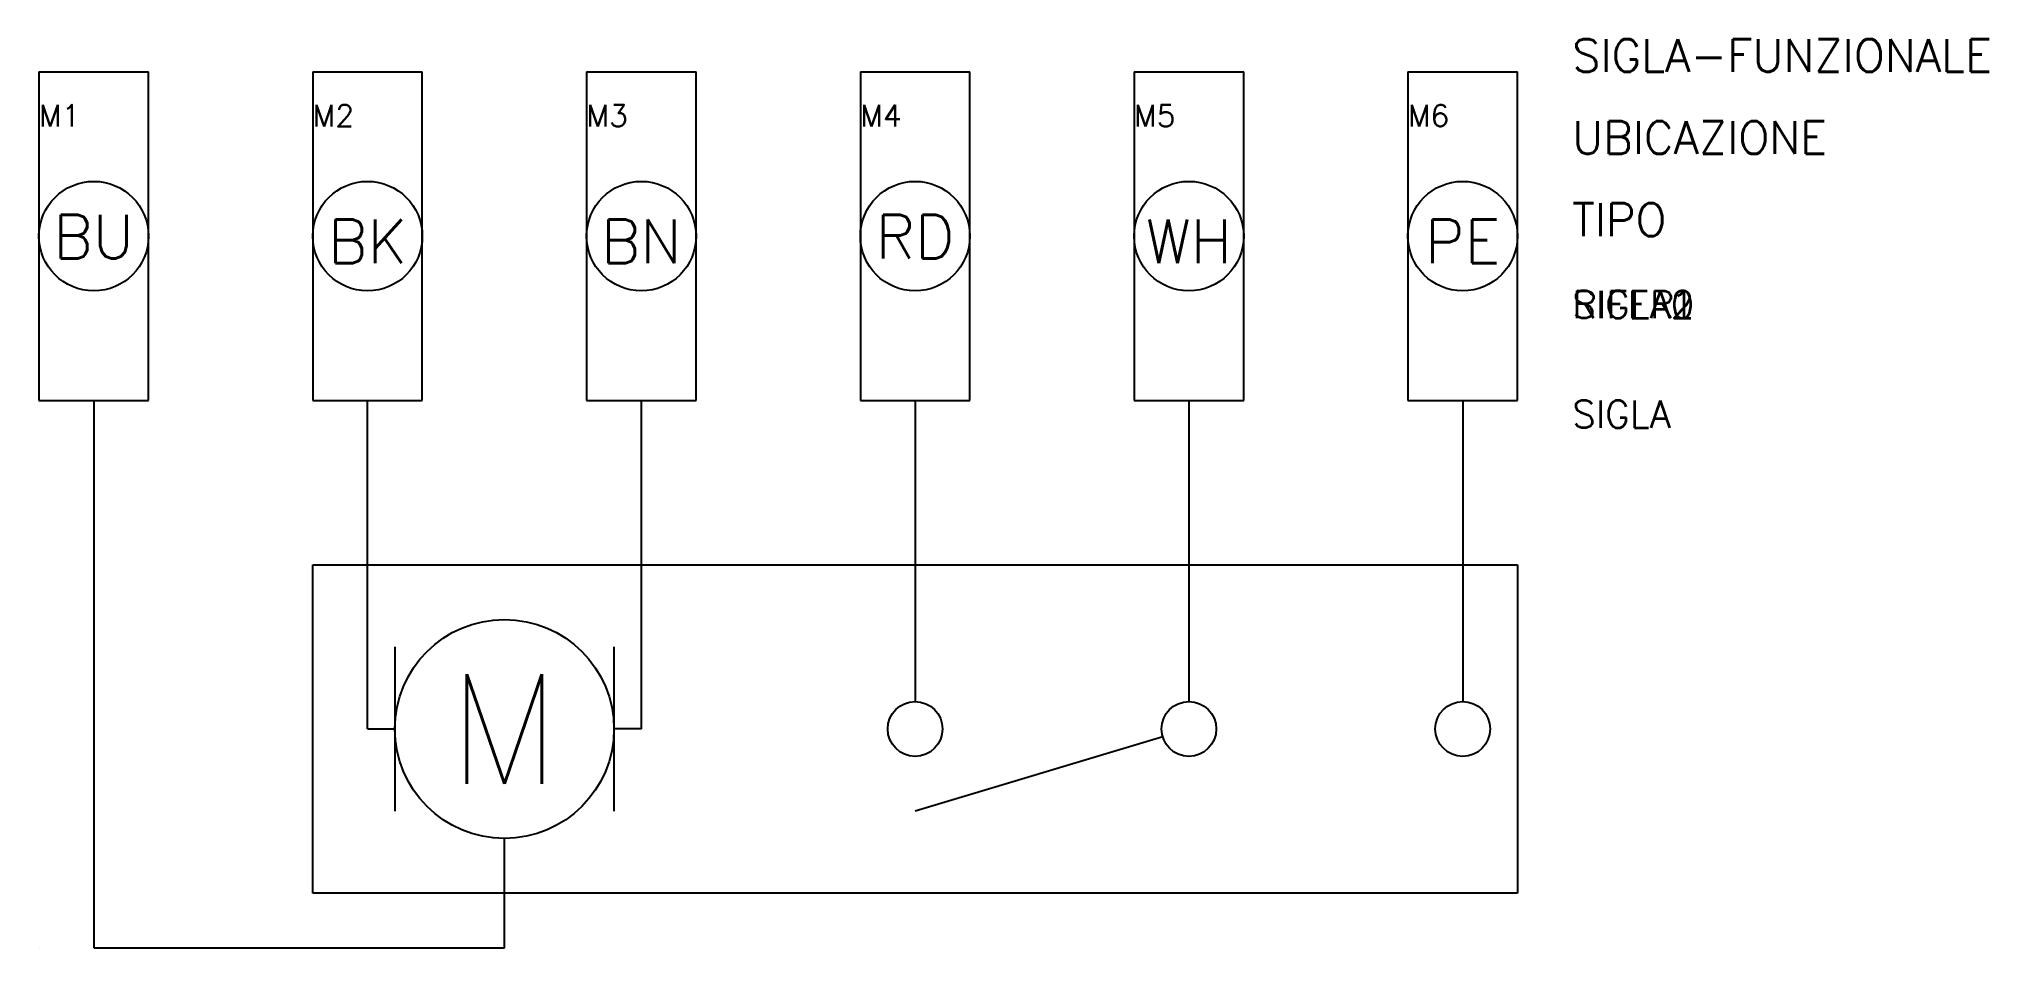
# Model space of a CAD drawing. Extents: x 0 to 178, y 0 to 83.
import ezdxf

# ---------------------------------------------------------------- set-up
doc = ezdxf.new("R2010")
doc.units = 0
doc.header["$LTSCALE"] = 4
doc.layers.get('0').update_dxf_attribs({"linetype": 'CONTINUOUS'})
doc.styles.get("Standard").update_dxf_attribs({"font": 'romans.shx'})

msp = doc.modelspace()

# ---------------------------------------------------------------- linework, layer by layer
for p, q in [((0, 80), (0, 50)), ((0, 80), (10, 80)), ((10, 50), (10, 80)), ((25, 80), (25, 50)), ((25, 80), (35, 80)), ((35, 50), (35, 80)), ((50, 80), (50, 50)), ((50, 80), (60, 80)), ((60, 50), (60, 80)), ((75, 80), (75, 50)), ((75, 80), (85, 80)), ((85, 50), (85, 80)), ((100, 80), (100, 50)), ((100, 80), (110, 80)), ((110, 50), (110, 80)), ((125, 80), (125, 50)), ((125, 80), (135, 80)), ((135, 50), (135, 80)), ((0, 50), (10, 50)), ((5, 50), (5, 0)), ((25, 50), (35, 50)), ((30, 20), (30, 50)), ((50, 50), (60, 50)), ((55, 20), (55, 50)), ((75, 50), (85, 50)), ((80, 50), (80, 22.5)), ((100, 50), (110, 50)), ((105, 50), (105, 22.5)), ((125, 50), (135, 50)), ((130, 50), (130, 22.5)), ((25, 35), (135, 35)), ((25, 5), (25, 35)), ((135, 35), (135, 5)), ((32.5, 27.5), (32.5, 12.5)), ((52.5, 27.5), (52.5, 12.5)), ((30, 20), (32.5, 20)), ((55, 20), (52.5, 20)), ((102.61, 19.28), (80, 12.5)), ((42.5, 7.5), (42.5, 10)), ((42.5, 0), (42.5, 7.5)), ((135, 5), (25, 5)), ((5, 0), (42.5, 0))]:
    msp.add_line(p, q)
for centre, radius in [((5, 65), 5), ((30, 65), 5), ((55, 65), 5), ((80, 65), 5), ((105, 65), 5), ((130, 65), 5), ((42.5, 20), 10), ((80, 20), 2.5), ((105, 20), 2.5), ((130, 20), 2.5)]:
    msp.add_circle(centre, radius)

# ---------------------------------------------------------------- texts
at = {"attachment_point": 5}
for s, width, insert, char_height in [('BU', 10, (5, 64.96), 4), ('BK', 10, (30, 64.53), 4), ('BN', 10, (55, 64.53), 4), ('RD', 10, (80, 64.96), 4), ('WH', 10, (105, 64.53), 4), ('PE', 10, (130, 64.53), 4), ('M', 15, (42.5, 20), 10)]:
    msp.add_mtext_dynamic_manual_height_columns(s, width=width, gutter_width=12.5, heights=[0], dxfattribs=dict(at, insert=insert, char_height=char_height))
at = {"color": 3}
for tag, p, s, height, flags in [('SIGLA-FUNZIONALE', (140, 80), '', 3, 9), ('UBICAZIONE', (140, 72.5), '', 3, 8), ('TIPO', (140, 65), '', 3, 9), ('SIGLA0', (140, 57.5), '', 2.5, 9), ('SIGLA1', (140, 57.5), '', 2.5, 9), ('SIGLA2', (140, 57.5), '', 2.5, 9), ('RIFER', (140, 57.5), 'RIFER ?', 2.5, 8), ('SIGLA', (140, 47.5), 'SIGLA ?', 2.5, 8)]:
    msp.add_attdef(tag, p, s, height=height, dxfattribs=dict(at, flags=flags))
at = {"flags": 9}
for tag, p, s, height in [('F1', (5, 80), '', 0.00001), ('F2', (30, 80), '', 0.00001), ('F3', (55, 80), '', 0.00001), ('F4', (80, 80), '', 0.00001), ('F5', (105, 80), '', 0.00001), ('F6', (130, 80), '', 0.00001), ('TIPOSIG', (0, 0), '3', 0.00000001), ('POSIZIONE', (0, 0), '', 0.00000001), ('P-TABELLA', (0, 0), '', 0.00000001), ('T-TABELLA', (0, 0), '', 0.00000001), ('H-TABELLA', (0, 0), '', 0.00000001), ('CODICE', (0, 0), '1xNNN', 0.00000001), ('NOTE1', (0, 0), '', 0.00000001), ('NOTE2', (0, 0), '', 0.00000001)]:
    msp.add_attdef(tag, p, s, height=height, dxfattribs=at)
at = {"color": 4, "flags": 8}
for tag, p in [('M1', (0, 75)), ('M2', (25, 75)), ('M3', (50, 75)), ('M4', (75, 75)), ('M5', (100, 75)), ('M6', (125, 75))]:
    msp.add_attdef(tag, p, '', height=2, dxfattribs=at)
for tag in ['DEN1', 'DEN1-A', 'DEN1-TRAD-ID']:
    msp.add_attdef(tag, (0, 0), '', height=0.00000001)

doc.saveas('drawing.dxf')
